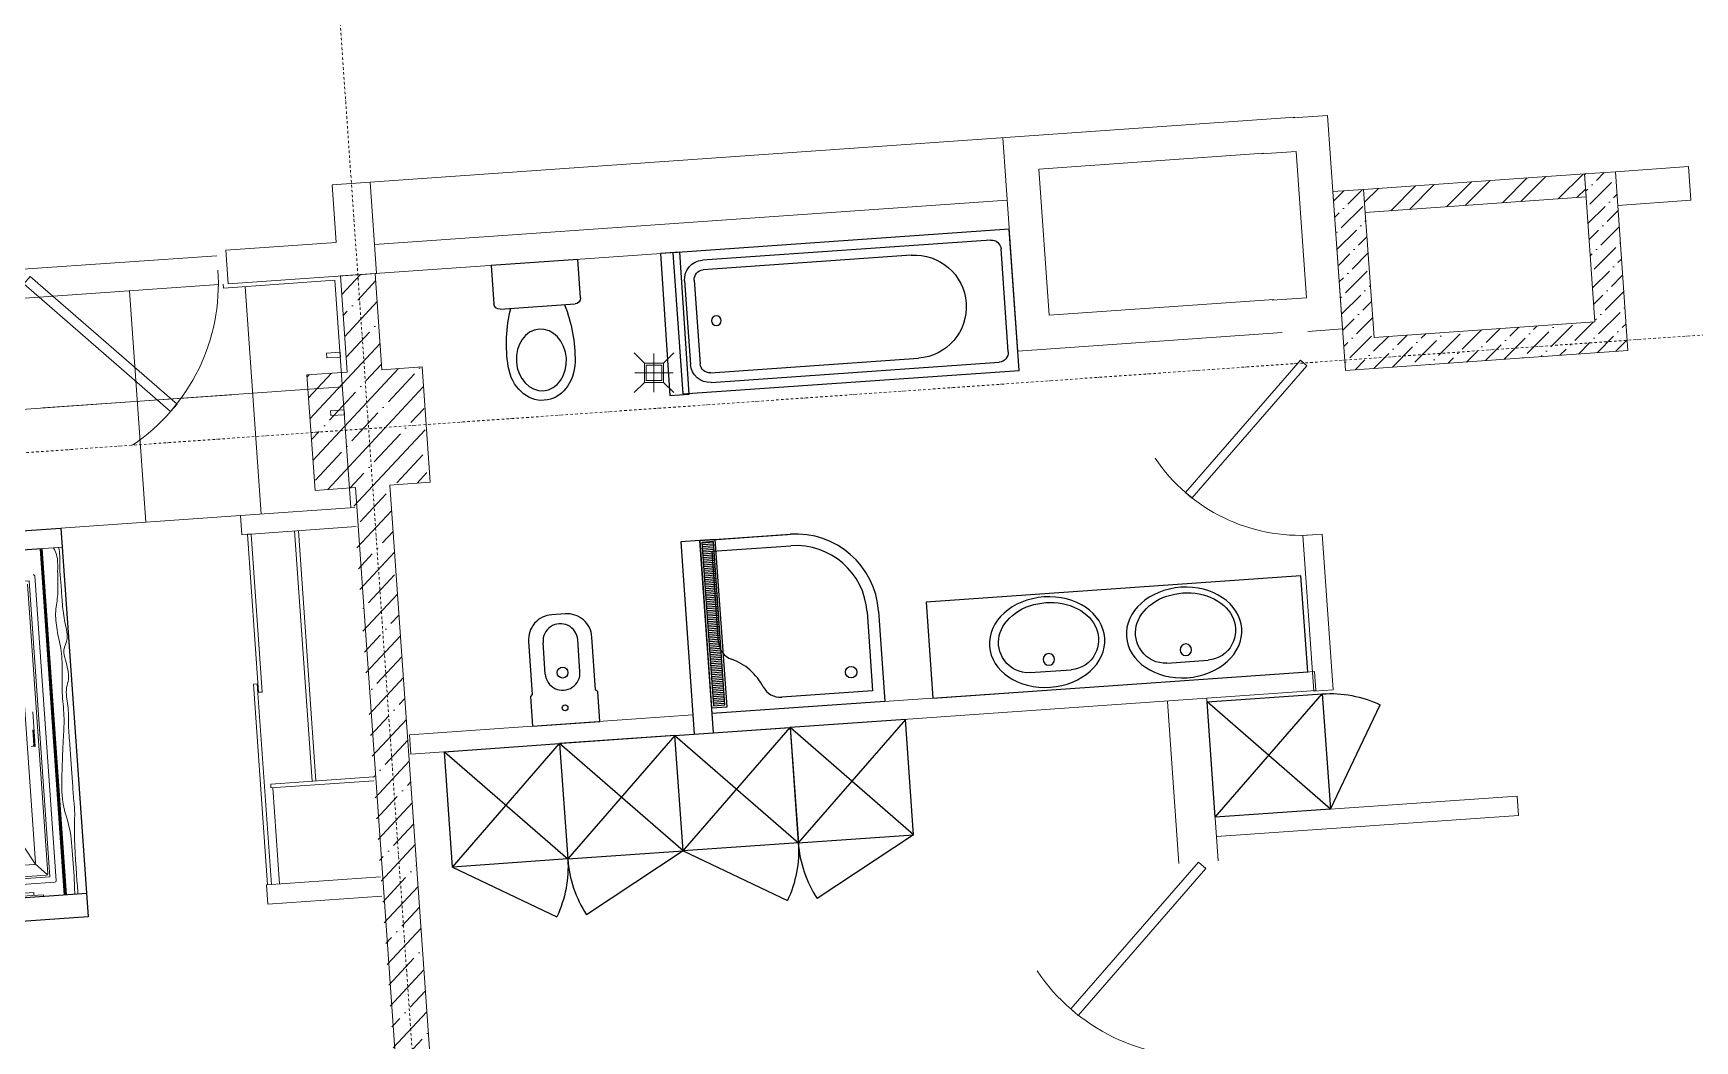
# Model space of a CAD drawing. Header units: millimetres. Extents: x -798 to 124478, y -405 to 121556.
# Drawn here: x 102589 to 111215, y 20770 to 25998 of the extents above; entities that cross this region are included whole.
import ezdxf

# ---------------------------------------------------------------- set-up
doc = ezdxf.new("R2010")
doc.units = ezdxf.units.MM
doc.set_wipeout_variables(frame=1)
doc.linetypes.add('CENTER', pattern=[2, 1.25, -0.25, 0.25, -0.25])
doc.linetypes.add('Strichpunkt', pattern=[25.4, 12.7, -6.35, 0, -6.35])
doc.layers.add('1', color=7, linetype='Continuous')
for name, color, linetype, lineweight in [('A-AXES', 40, 'CENTER', 5), ('A-DOOR', 4, 'Continuous', 18), ('A-Hatch', 253, 'Continuous', 9), ('A-WALL-BRC', 30, 'Continuous', 13), ('A-WALL-BRCK', 5, 'Continuous', 9), ('A-WALL-CONC', 4, 'Continuous', 13), ('A-WALL-GVL', 5, 'Continuous', 13), ('LWA', 9, 'Continuous', 0), ('S-WALL', 5, 'Continuous', 15), ('TC-EQUIPMENT', 251, 'Continuous', 0)]:
    doc.layers.add(name, color=color, linetype=linetype, lineweight=lineweight)
pattern_1 = [(0, (-128611.0993, 13100.188), (2.38125, 4.7625), [0, -4.7625])]
pattern_2 = [(0, (-128611.0993, 13100.1882), (1.5875, 3.175), [0, -3.175])]

# ---------------------------------------------------------------- blocks, each defined once
blk = doc.blocks.new('A$C37A3632C')
at = {"layer": 'TC-EQUIPMENT'}
for p, q in [((52.8, 152.8), (0, 205.7)), ((102.8, 2.8), (102.8, 202.8)), ((152.8, 152.8), (205.7, 205.7)), ((2.8, 102.8), (202.8, 102.8)), ((52.8, 52.8), (0, 0)), ((152.8, 52.8), (205.7, 0))]:
    blk.add_line(p, q, dxfattribs=at)
for points in [[(52.8, 152.8), (52.8, 52.8), (152.8, 52.8), (152.8, 152.8)], [(62.8, 142.8), (62.8, 62.8), (142.8, 62.8), (142.8, 142.8)]]:
    blk.add_lwpolyline(points, close=True, dxfattribs=at)
blk = doc.blocks.new('A$C3CA419DE')
at = {"layer": '1', "ltscale": 10}
blk.add_line((0, 600), (522.4, 895.2), dxfattribs=at)
at = {"layer": '1'}
for p, q in [((0, 600), (600, 0)), ((0, 0), (600, 600))]:
    blk.add_line(p, q, dxfattribs=at)
blk.add_lwpolyline([(600, 0), (600, 600), (0, 600), (0, 0), (600, 0)], dxfattribs=at)
at = {"layer": '1', "ltscale": 10}
blk.add_arc((0, 600), 600, 0, 29.46837, dxfattribs=at)
blk = doc.blocks.new('DU1')
at = {"layer": '1'}
for p, q in [((0, 900), (455.9, 900)), ((0, 0), (0, 900)), ((0, 900), (469.8, 900)), ((64.3, 900), (469.8, 900)), ((60, 840), (469.8, 840)), ((60, 366.6), (60, 840)), ((839.8, 470.1), (840, 60)), ((899.8, 470.2), (900, 0)), ((900, 0), (0, 0)), ((840, 60), (366.6, 60))]:
    blk.add_line(p, q, dxfattribs=at)
blk.add_circle((735.7, 164.3), 30, dxfattribs=at)
for centre, radius, start, end in [((469.8, 470), 430, 0.02044, 90), ((469.8, 470), 370, 0.02044, 90), ((160, 366.6), 100, 180, 246.42182), ((0, 0), 300, 23.57818, 66.42182), ((366.6, 160), 100, 203.57818, 270)]:
    blk.add_arc(centre, radius, start, end, dxfattribs=at)
blk = doc.blocks.new('UNI')
at = {"layer": '1'}
for p, q in [((0, 0), (0, 200)), ((30, 230), (420, 230)), ((450, 200), (450, 0)), ((450, 0), (0, 0))]:
    blk.add_line(p, q, dxfattribs=at)
for centre, radius, start, end in [((822.4, 464.9), 773.9, 175.19793, 197.66733), ((-372.4, 464.9), 773.9, 342.33267, 4.80207), ((30, 200), 30, 90, 180), ((420, 200), 30, 0, 90)]:
    blk.add_arc(centre, radius, start, end, dxfattribs=at)
blk.add_ellipse((225, 507.5), major_axis=(0, 210), ratio=0.832186, start_param=4.817971, end_param=7.7484, dxfattribs=at)
blk.add_ellipse((225, 507.5), major_axis=(0, 160), ratio=0.8125, dxfattribs=at)
blk = doc.blocks.new('BI')
at = {"layer": '1'}
blk.add_line((90.3, -265.5), (90.3, -430.4), dxfattribs=at)
blk.add_lwpolyline([(165, -440), (165, -165), (175, -155), (175, 0), (-175, 0), (-175, -155), (-165, -165), (-165, -440, 0.414214), (-35, -570), (35, -570, 0.414214)], format="xyb", close=True, dxfattribs=at)
for points in [[(90.3, -265.5, 1.000004), (-90.3, -265.5, 1.000004)], [(-90.3, -430.4, 1.000004), (90.3, -430.4, 1.000004)]]:
    blk.add_lwpolyline(points, format="xyb", dxfattribs=at)
blk.add_lwpolyline([(-90.3, -265.5), (-90.3, -430.4)], dxfattribs=at)
for centre, radius in [((0, -83.3), 15), ((0, -266.5), 28)]:
    blk.add_circle(centre, radius, dxfattribs=at)
blk = doc.blocks.new('UM1')
at = {"layer": '1'}
blk.add_line((99.7, 83.2), (-115.1, 83.2), dxfattribs=at)
blk.add_circle((-2.6, 145), 30, dxfattribs=at)
for centre, start, end in [((-115.1, 233.2), 211.18975, 270), ((99.7, 233.2), 270, 328.81025)]:
    blk.add_arc(centre, 150, start, end, dxfattribs=at)
blk.add_ellipse((0, 235), major_axis=(-300, 0), ratio=0.783333, dxfattribs=at)
blk.add_ellipse((-7.7, 240), major_axis=(260, 0), ratio=0.769231, start_param=5.847373, end_param=9.86059, dxfattribs=at)
blk = doc.blocks.new('VANNA')
at = {"layer": '1', "ltscale": 3}
for p, q in [((-217.5, -50), (217.5, -50)), ((-317.5, -1650), (-317.5, -150)), ((-267.5, -1232.5), (-267.5, -150)), ((-217.5, -100), (217.5, -100)), ((267.5, -150), (267.5, -1232.5)), ((317.5, -150), (317.5, -1650)), ((267.5, -1700), (-267.5, -1700))]:
    blk.add_line(p, q, dxfattribs=at)
blk.add_lwpolyline([(-367.5, 0), (367.5, 0), (367.5, -1750), (-367.5, -1750), (-367.5, 0)], dxfattribs=at)
blk.add_circle((0, -200), 25, dxfattribs=at)
for centre, radius, start, end in [((-217.5, -150), 100, 90, 180), ((217.5, -150), 100, 0, 90), ((-217.5, -150), 50, 90, 180), ((217.5, -150), 50, 0, 90), ((0, -1232.5), 267.5, 180, 0), ((-267.5, -1650), 50, 180, 270), ((267.5, -1650), 50, 270, 0)]:
    blk.add_arc(centre, radius, start, end, dxfattribs=at)
blk = doc.blocks.new('DOOR101')
at = {"layer": 'A-DOOR', "ltscale": 4, "transparency": 33554687}
blk.add_lwpolyline([(0, 0), (-714.2, -714.2), (-749.9, -678.5), (-35.7, 35.7)], close=True, dxfattribs=at)
blk.add_arc((0, 0), 1010, 180, 240, dxfattribs=at)
blk = doc.blocks.new('NC Night table')
blk.add_wipeout([(-199.9, -389.9), (-199.9, -10), (-198.9, -5.6), (-197.8, -3.7), (-197, -2.9), (-195.2, -1.5), (-192.3, -0.3), (-189.9, 0), (189.9, 0), (192.7, -0.4), (195.1, -1.4), (197, -2.9), (198.7, -5.2), (199.6, -7.3), (199.9, -10), (199.9, -389.9), (199.8, -391.7), (199, -394.1), (197, -397), (195, -398.5), (191.7, -399.7), (189.9, -399.9), (-189.9, -399.9), (-192, -399.7), (-194.5, -398.8), (-197, -397), (-198.9, -394.4), (-199.7, -392)])
for points in [[(-189.9, 0), (189.9, 0)], [(-199.9, -389.9), (-199.9, -10)], [(199.9, -389.9), (199.9, -10)], [(-189.9, -399.9), (189.9, -399.9)], [(-189.9, -399.9), (189.9, -399.9)]]:
    blk.add_lwpolyline(points)
for centre, start, end in [((-189.9, -10), 90, 180), ((189.9, -10), 0, 90), ((-189.9, -389.9), 180, 270), ((189.9, -389.9), 270, 0)]:
    blk.add_arc(centre, 10, start, end)
blk = doc.blocks.new('*U479')
at = {"transparency": 33554687}
blk.add_wipeout([(-1850, 0), (1950, 0), (1950, -120), (1635.9, -120), (1635.9, -130), (1560.9, -130), (1560.9, -120), (1400, -120), (1415.7, -122.5), (1427.5, -128.2), (1435.4, -134.6), (1442.5, -143.7), (1448, -156), (1450, -170), (1450, -1616.3), (1459.6, -1616.3), (1459.6, -2047.5), (1450, -2047.5), (1450, -2120.8), (1447.8, -2135.5), (1443.4, -2145.7), (1435.4, -2156.2), (1423.9, -2164.8), (1409.4, -2169.9), (1400, -2170.8), (300, -2170.8), (277, -2165.2), (264.6, -2156.2), (258.3, -2148.5), (252.2, -2135.4), (250, -2120.8), (250, -2047.5), (240.4, -2047.5), (240.4, -1616.3), (250, -1616.3), (250, -170), (252, -156.1), (256.2, -145.8), (262.8, -136.6), (264.6, -134.6), (272.2, -128.5), (282.6, -123.1), (294.5, -120.3), (300, -120), (-200, -120), (-185, -122.3), (-173.7, -127.4), (-164.6, -134.6), (-158.7, -141.8), (-154.1, -150.2), (-150, -170), (-150, -1616.3), (-140.4, -1616.3), (-140.4, -2047.5), (-150, -2047.5), (-150, -2120.8), (-151.7, -2133.9), (-156, -2144.5), (-164.6, -2156.2), (-173.1, -2163), (-185.1, -2168.6), (-200, -2170.8), (-1300, -2170.8), (-1313.7, -2168.9), (-1325.1, -2164.1), (-1335.4, -2156.2), (-1342.9, -2146.5), (-1347, -2137.8), (-1350, -2120.8), (-1350, -2047.5), (-1359.6, -2047.5), (-1359.6, -1616.3), (-1350, -1616.3), (-1350, -170), (-1349.4, -162.3), (-1346.1, -150.6), (-1341.5, -142.1), (-1335.4, -134.6), (-1327.6, -128.3), (-1319.2, -123.9), (-1300, -120), (-1460.9, -120), (-1460.9, -130), (-1535.9, -130), (-1535.9, -120), (-1850, -120)], dxfattribs=at)
for p, q in [((-1850, 0), (1950, 0)), ((-1850, 0), (-1850, -120)), ((239.8, 0), (1928.4, 0)), ((1950, -120), (1950, 0)), ((-1850, -120), (1950, -120)), ((1400, -120), (-1376.1, -120)), ((-150, -1616.3), (-150, -170)), ((1450, -1616.3), (1450, -170)), ((-150, -699.1), (-1350, -699.1)), ((1450, -699.1), (250, -699.1))]:
    blk.add_line(p, q, dxfattribs=at)
at = {"color": 1, "transparency": 33554687}
for p, q in [((-1850, -120), (-1756.1, -120)), ((1425.9, -120), (-1499.9, -120)), ((-140.4, -1616.3), (-1359.6, -1616.3)), ((-1359.6, -2047.5), (-1359.6, -1616.3)), ((-140.4, -2047.5), (-140.4, -1616.3)), ((1459.6, -1616.3), (240.4, -1616.3)), ((240.4, -2047.5), (240.4, -1616.3)), ((1459.6, -2047.5), (1459.6, -1616.3)), ((-140.4, -2047.5), (-1359.6, -2047.5)), ((1459.6, -2047.5), (240.4, -2047.5))]:
    blk.add_line(p, q, dxfattribs=at)
at = {"color": 9, "transparency": 33554687}
for p, q in [((-1535.9, -130), (-1535.9, -120)), ((-1460.9, -130), (-1535.9, -130)), ((-1460.9, -120), (-1460.9, -130)), ((1560.9, -120), (1560.9, -130)), ((1560.9, -130), (1635.9, -130)), ((1635.9, -130), (1635.9, -120))]:
    blk.add_line(p, q, dxfattribs=at)
at = {"transparency": 33554687}
for points in [[(-1350, -1616.3), (-1350, -170, -0.414214), (-1300, -120), (-1193.7, -120)], [(250, -1616.3), (250, -170, -0.414214), (300, -120), (406.3, -120)], [(-1350, -2047.5), (-1350, -2120.8, 0.414214), (-1300, -2170.8), (-1193.7, -2170.8)], [(-150, -2047.5), (-150, -2120.8, -0.414214), (-200, -2170.8), (-1193.7, -2170.8)], [(250, -2047.5), (250, -2120.8, 0.414214), (300, -2170.8), (406.3, -2170.8)], [(1450, -2047.5), (1450, -2120.8, -0.414214), (1400, -2170.8), (406.3, -2170.8)]]:
    blk.add_lwpolyline(points, format="xyb", dxfattribs=at)
for centre, radius, start, end in [((-200, -170), 50, 0, 90), ((1400, -170), 50, 0, 90), ((-1287.7, -269.4), 29, 90.06427, 152.43408), ((-1285.1, -249.5), 29, 192.86047, 255.23028), ((-1241.2, -265.1), 53, 152.86536, 192.51756), ((-1322.7, -254.6), 37.9, 322.59625, 20.41572), ((1422.7, -254.6), 37.9, 159.58428, 217.40375), ((1387.7, -269.4), 29, 27.56592, 89.93573), ((1341.2, -265.1), 53, 347.48244, 27.13464), ((1385.1, -249.5), 29, 284.76972, 347.13953), ((-722.9, -1558.9), 865, 48.52621, 83.74267), ((652.5, -2273.4), 1578.8, 59.6604, 85.68076)]:
    blk.add_arc(centre, radius, start, end, dxfattribs=at)
at = {"color": 9, "transparency": 33554687}
for centre, radius, start, end in [((-728.4, -4972.4), 4732.5, 85.20447, 95.24241), ((328.4, -407.2), 1471.4, 173.33743, 188.58886), ((-1822.5, -403.6), 1471.4, 351.41114, 6.66257), ((871.6, -4972.4), 4732.5, 85.20447, 95.24241), ((1928.4, -407.2), 1471.4, 173.33743, 188.58886), ((-222.5, -403.6), 1471.4, 351.41114, 6.66257), ((-1147.8, -1679.3), 1415, 57.91037, 83.52699), ((452.2, -1679.3), 1415, 57.91037, 83.52699), ((-728.4, 4114), 4732.5, 264.75759, 274.79553), ((871.6, 4114), 4732.5, 264.75759, 274.79553)]:
    blk.add_arc(centre, radius, start, end, dxfattribs=at)
at = {"transparency": 33554687}
for points, knots in [([(1530, -120), (1530.4, -124.6), (1530.9, -129.2), (1531.7, -139.3), (1532.1, -144.8), (1532.3, -153.7), (1532.4, -156.9), (1532.3, -163.1), (1532.2, -166.1), (1531.9, -172.1), (1531.6, -175.1), (1530.7, -184.4), (1529.8, -190.7), (1527.1, -202.8), (1525.3, -208.7), (1521.3, -217.8), (1519.5, -221.2), (1515.1, -227.4), (1512.6, -230.2), (1508.3, -233.7), (1506.6, -234.8), (1503.6, -236.5), (1502.3, -237.1), (1500.3, -237.8), (1499.6, -238.1), (1498.3, -238.5), (1497.6, -238.7), (1495.5, -239.2), (1494.2, -239.4), (1490.2, -240.1), (1487.7, -240.4), (1482.7, -240.9), (1480.2, -241.2), (1476.8, -241.8), (1475.8, -242), (1474.1, -242.4), (1473.3, -242.6), (1471.8, -243.1), (1471, -243.3), (1468.8, -244.2), (1467.3, -244.8), (1463.2, -246.7), (1460.6, -248.2), (1455.2, -251), (1452.4, -252.5), (1448.7, -254.2), (1447.8, -254.5), (1446.2, -255.1), (1445.3, -255.5), (1442.8, -256.3), (1441.1, -256.8), (1436, -258.2), (1432.6, -258.9), (1423.3, -260.3), (1417.5, -260.7), (1411.8, -261.1)], [0.408946, 0.408946, 0.408946, 0.408946, 14.893019, 14.893019, 31.538449, 31.538449, 40.753928, 40.753928, 48.699197, 48.699197, 56.644465, 56.644465, 72.535003, 72.535003, 88.42554, 88.42554, 99.093384, 99.093384, 109.761227, 109.761227, 115.432916, 115.432916, 119.531491, 119.531491, 121.526995, 121.526995, 123.5225, 123.5225, 127.513508, 127.513508, 134.907916, 134.907916, 142.302325, 142.302325, 145.600302, 145.600302, 148.209925, 148.209925, 150.819548, 150.819548, 156.038795, 156.038795, 165.123981, 165.123981, 174.209168, 174.209168, 176.741836, 176.741836, 179.274504, 179.274504, 184.33984, 184.33984, 194.470511, 194.470511, 211.322731, 211.322731, 211.322731, 211.322731]), ([(1526, -120), (1527.4, -134.8), (1531.1, -172.8), (1518.1, -238.4), (1470.9, -235.7), (1445.9, -253.9), (1424.9, -256.2), (1413.2, -257)], [0, 0, 0, 0, 46.823747, 120.081065, 147.046858, 175.246216, 209.640454, 209.640454, 209.640454, 209.640454])]:
    blk.add_open_spline(points, degree=3, knots=knots, dxfattribs=at)
at = {"transparency": 33554687, "xscale": -1}
blk.add_blockref('NC Night table', (-1626, -191.8), dxfattribs=at)
at = {"transparency": 33554687}
h = blk.add_hatch(dxfattribs=at)
h.set_pattern_fill('DOTS', color=9, scale=2, style=0)
h.set_pattern_definition(pattern_2)
h.paths.add_polyline_path([(-1688, -212.4, -0.205293), (-1673.4, -178.6), (-1703.3, -147.2, 0.205293), (-1731.2, -212.4, 0.349325), (-1661.4, -300.1), (-1651.7, -258, -0.349325)])
h = blk.add_hatch(dxfattribs=at)
h.set_pattern_fill('DOTS', color=9, scale=3, style=0)
h.set_pattern_definition(pattern_1)
h.paths.add_polyline_path([(-1703.3, -147.2), (-1673.4, -178.6, -0.227785), (-1634.9, -166.1), (-1629.9, -123.1, 0.225319)])
h = blk.add_hatch(dxfattribs=at)
h.set_pattern_fill('DOTS', color=9, scale=2, style=0)
h.set_pattern_definition(pattern_2)
h.paths.add_polyline_path([(-1629.9, -123.1), (-1634.9, -166.1, -0.37521), (-1594.5, -212.4, -0.229255), (-1612.2, -249.1), (-1586, -283.5, 0.231726), (-1551.2, -212.4, 0.377888)])
h = blk.add_hatch(dxfattribs=at)
h.set_pattern_fill('DOTS', color=9, scale=3, style=0)
h.set_pattern_definition(pattern_1)
h.paths.add_polyline_path([(-1612.2, -249.1, -0.227785), (-1651.7, -258), (-1661.4, -300.1, 0.225319), (-1586, -283.5)])
at = {"color": 1, "transparency": 33554687}
for points in [[(-1641.2, -212.4), (-1665.1, -172.2)], [(-1664.8, -252.8), (-1641.2, -212.4)], [(-1641.2, -212.4), (-1594.5, -212.4)]]:
    blk.add_lwpolyline(points, dxfattribs=at)
for radius in [90, 90, 46.7, 19.4]:
    blk.add_circle((-1641.2, -212.4), radius, dxfattribs=at)
at = {"transparency": 33554687}
for points, knots in [([(-1430, -120), (-1430.4, -124.6), (-1430.9, -129.2), (-1431.7, -139.3), (-1432.1, -144.8), (-1432.3, -153.7), (-1432.4, -156.9), (-1432.3, -163.1), (-1432.2, -166.1), (-1431.9, -172.1), (-1431.6, -175.1), (-1430.7, -184.4), (-1429.8, -190.7), (-1427.1, -202.8), (-1425.3, -208.7), (-1421.3, -217.8), (-1419.5, -221.2), (-1415.1, -227.4), (-1412.6, -230.2), (-1408.3, -233.7), (-1406.6, -234.8), (-1403.6, -236.5), (-1402.3, -237.1), (-1400.3, -237.8), (-1399.6, -238.1), (-1398.3, -238.5), (-1397.6, -238.7), (-1395.5, -239.2), (-1394.2, -239.4), (-1390.2, -240.1), (-1387.7, -240.4), (-1382.7, -240.9), (-1380.2, -241.2), (-1376.8, -241.8), (-1375.8, -242), (-1374.1, -242.4), (-1373.3, -242.6), (-1371.8, -243.1), (-1371, -243.3), (-1368.8, -244.2), (-1367.3, -244.8), (-1363.2, -246.7), (-1360.6, -248.2), (-1355.2, -251), (-1352.4, -252.5), (-1348.7, -254.2), (-1347.8, -254.5), (-1346.2, -255.1), (-1345.3, -255.5), (-1342.8, -256.3), (-1341.1, -256.8), (-1336, -258.2), (-1332.6, -258.9), (-1323.3, -260.3), (-1317.5, -260.7), (-1311.8, -261.1)], [0.408946, 0.408946, 0.408946, 0.408946, 14.893019, 14.893019, 31.538449, 31.538449, 40.753928, 40.753928, 48.699197, 48.699197, 56.644465, 56.644465, 72.535003, 72.535003, 88.42554, 88.42554, 99.093384, 99.093384, 109.761227, 109.761227, 115.432916, 115.432916, 119.531491, 119.531491, 121.526995, 121.526995, 123.5225, 123.5225, 127.513508, 127.513508, 134.907916, 134.907916, 142.302325, 142.302325, 145.600302, 145.600302, 148.209925, 148.209925, 150.819548, 150.819548, 156.038795, 156.038795, 165.123981, 165.123981, 174.209168, 174.209168, 176.741836, 176.741836, 179.274504, 179.274504, 184.33984, 184.33984, 194.470511, 194.470511, 211.322731, 211.322731, 211.322731, 211.322731]), ([(-1426, -120), (-1426.4, -124.7), (-1426.9, -129.5), (-1427.6, -138.2), (-1427.9, -142.1), (-1428.2, -149.6), (-1428.3, -153.3), (-1428.3, -159.8), (-1428.3, -162.5), (-1428.1, -168.2), (-1427.9, -171.1), (-1427.5, -176.9), (-1427.2, -179.9), (-1425.7, -191), (-1424.1, -199.1), (-1419.1, -213.9), (-1415.7, -220.5), (-1409.9, -227), (-1408.5, -228.4), (-1405.6, -230.7), (-1404.1, -231.6), (-1401.6, -233), (-1400.6, -233.4), (-1397.5, -234.6), (-1395.2, -235.2), (-1391, -235.9), (-1389.1, -236.2), (-1385.2, -236.6), (-1383.3, -236.8), (-1379.3, -237.3), (-1377.4, -237.6), (-1374.5, -238.2), (-1373.6, -238.4), (-1371.8, -238.9), (-1370.9, -239.2), (-1369.1, -239.8), (-1368.2, -240.1), (-1364.9, -241.4), (-1362.5, -242.6), (-1357.9, -245.1), (-1355.5, -246.3), (-1350.9, -248.8), (-1348.5, -249.9), (-1343.7, -251.8), (-1341.2, -252.7), (-1336.2, -254), (-1333.6, -254.6), (-1324.7, -256.1), (-1318.3, -256.7), (-1311.7, -257.1), (-1311.6, -257.1), (-1311.5, -257.1)], [0, 0, 0, 0, 14.994783, 14.994783, 27.011933, 27.011933, 37.761453, 37.761453, 45.515298, 45.515298, 53.269144, 53.269144, 61.022989, 61.022989, 82.389762, 82.389762, 103.756534, 103.756534, 110.162663, 110.162663, 115.905696, 115.905696, 119.508232, 119.508232, 126.713306, 126.713306, 132.501218, 132.501218, 138.28913, 138.28913, 144.077042, 144.077042, 146.875499, 146.875499, 149.673956, 149.673956, 152.472413, 152.472413, 160.360941, 160.360941, 168.249469, 168.249469, 176.137996, 176.137996, 184.026524, 184.026524, 191.915051, 191.915051, 211.08036, 211.08036, 211.322731, 211.322731, 211.322731, 211.322731])]:
    blk.add_open_spline(points, degree=3, knots=knots, dxfattribs=at)
blk.add_blockref('NC Night table', (1726.1, -191.8), dxfattribs=at)
at = {"color": 1, "transparency": 33554687}
blk.add_wipeout([(-1610.5, -382.8), (-1445.9, -382.8), (-1445.9, -564.2), (-1610.5, -564.2)], dxfattribs=at)
at = {"transparency": 33554687}
h = blk.add_hatch(dxfattribs=at)
h.set_pattern_fill('DOTS', color=9, scale=2, style=0)
h.set_pattern_definition(pattern_2)
h.paths.add_polyline_path([(1729.9, -123.1), (1734.9, -166.1, 0.37521), (1694.5, -212.4, 0.229255), (1712.2, -249.1), (1686, -283.5, -0.231726), (1651.2, -212.4, -0.377888)])
h = blk.add_hatch(dxfattribs=at)
h.set_pattern_fill('DOTS', color=9, scale=3, style=0)
h.set_pattern_definition(pattern_1)
h.paths.add_polyline_path([(1803.3, -147.2), (1773.4, -178.6, 0.227785), (1734.9, -166.1), (1729.9, -123.1, -0.225319)])
h = blk.add_hatch(dxfattribs=at)
h.set_pattern_fill('DOTS', color=9, scale=2, style=0)
h.set_pattern_definition(pattern_2)
h.paths.add_polyline_path([(1788, -212.4, 0.205293), (1773.4, -178.6), (1803.3, -147.2, -0.205293), (1831.2, -212.4, -0.349325), (1761.4, -300.1), (1751.7, -258, 0.349325)])
h = blk.add_hatch(dxfattribs=at)
h.set_pattern_fill('DOTS', color=9, scale=3, style=0)
h.set_pattern_definition(pattern_1)
h.paths.add_polyline_path([(1712.2, -249.1, 0.227785), (1751.7, -258), (1761.4, -300.1, -0.225319), (1686, -283.5)])
at = {"color": 1, "transparency": 33554687}
blk.add_line((-1537.6, -427.8), (-1455.5, -427.8), dxfattribs=at)
for points in [[(1741.2, -212.4), (1765.1, -172.2)], [(1741.2, -212.4), (1694.5, -212.4)], [(1764.8, -252.8), (1741.2, -212.4)], [(-1587.7, -437.2), (-1600.4, -437.2), (-1600.4, -385.7), (-1546.6, -385.7), (-1546.6, -437.2), (-1559.7, -437.2)], [(-1587.7, -432.6), (-1596.8, -432.6), (-1596.8, -391.9), (-1551.1, -391.9), (-1551.1, -432.6), (-1559.7, -432.6)], [(-1559.7, -514.8), (-1550.6, -514.8), (-1550.6, -555.5), (-1596.3, -555.5), (-1596.3, -514.8), (-1587.7, -514.8)]]:
    blk.add_lwpolyline(points, dxfattribs=at)
for points in [[(-1610.5, -382.8), (-1445.9, -382.8), (-1445.9, -564.2), (-1610.5, -564.2)], [(-1587.7, -400.9), (-1559.7, -400.9), (-1559.7, -546.5), (-1587.7, -546.5)], [(-1537.6, -409.8), (-1455.5, -409.8), (-1455.5, -445.9), (-1537.6, -445.9)], [(-1514.5, -491.6), (-1477.8, -491.6), (-1477.8, -546.1), (-1514.5, -546.1)]]:
    blk.add_lwpolyline(points, close=True, dxfattribs=at)
for radius in [90, 90, 46.7, 19.4]:
    blk.add_circle((1741.2, -212.4), radius, dxfattribs=at)
blk = doc.blocks.new('A$C5AFB0490')
at = {"transparency": 33554687}
for p, q in [((2620.6, 3024.4), (1678.6, 3024.4)), ((2620.6, 1003.1), (2620.6, 3024.4)), ((2620.6, 2904.4), (1678.6, 2904.4)), ((2515.2, 1103.1), (2090.1, 1103.1)), ((2190.1, 1003.1), (2620.6, 1003.1))]:
    blk.add_line(p, q, dxfattribs=at)
at = {"color": 9, "transparency": 33554687}
blk.add_line((2515.2, 1103.1), (2515.2, 2904.4), dxfattribs=at)
at = {"layer": 'TC-EQUIPMENT', "transparency": 33554687}
for p, q in [((3555.2, 3024.4), (4150, 3024.4)), ((2505.2, 1103.1), (2505.2, 2904.4)), ((2505.2, 1103.1), (2505.2, 2904.4)), ((2510.2, 1103.1), (2510.2, 2904.4)), ((3555.2, 2924.4), (4150, 2924.4)), ((3624.2, 2424.4), (3624.2, 2924.4)), ((2460.6, 2834.4), (1774.6, 2834.4)), ((1814.6, 2794.4), (2420.6, 2794.4)), ((2425.6, 2792.4), (2365.6, 2732.4)), ((2427.6, 1281.4), (2427.6, 2787.4)), ((2467.6, 1241.4), (2467.6, 2827.4)), ((1874.6, 2734.4), (2360.6, 2734.4)), ((2365.6, 2732.4), (2315, 2640.8)), ((2367.6, 1310.8), (2367.6, 2727.4)), ((3614.2, 2424.4), (4150, 2424.4)), ((3614.2, 2404.4), (3614.2, 2424.4)), ((3614.2, 2404.4), (4150, 2404.4)), ((3830, 2404.4), (3830, 1103.1)), ((3850, 2404.4), (3850, 1103.1)), ((2387, 2124.4), (2408.3, 2124.4)), ((2399.1, 2116.4), (2399.1, 2119.2)), ((2404, 2119.2), (2399.1, 2119.2)), ((2399.1, 2116.4), (2402.3, 2116.4)), ((2402.3, 2037.2), (2402.3, 2116.4)), ((2404, 2037.2), (2404, 2119.2)), ((2408.3, 2124.4), (2408.3, 1944.4)), ((1678.6, 1103.1), (2620.6, 1103.1)), ((3555.2, 1103.1), (4150, 1103.1)), ((2620.6, 1003.1), (3555.2, 1003.1)), ((3062.9, 1003.1), (3062.9, -200)), ((3555.2, 1003.1), (4150, 1003.1)), ((3662.9, 1003.1), (3662.9, -180)), ((4130, -180), (4130, 1003.1)), ((2190.1, 374.9), (4130, 374.9)), ((2570.6, 374.9), (3555.2, 374.9)), ((2517.3, -200), (3527.3, -200)), ((3550, -200), (3550, -180)), ((3550, -180), (4130, -180)), ((3527.3, -350), (2517.3, -350))]:
    blk.add_line(p, q, dxfattribs=at)
for points in [[(3555.2, 3024.4), (3555.2, 2924.4)], [(2397.6, 2904.4), (2397.6, 2894.4), (2227.6, 2894.4), (2227.6, 2904.4)], [(2347.6, 2894.4), (2347.6, 2879.4), (2277.6, 2879.4), (2277.6, 2894.4)], [(3555.2, 1103.1), (3555.2, 1003.1)]]:
    blk.add_lwpolyline(points, dxfattribs=at)
for points in [[(3581.5, 1880.3), (3581.5, 2924.4), (3561.5, 2924.4), (3561.5, 1880.3)], [(1797.6, 2804.4), (1797.6, 1264.4), (2437.6, 1264.4), (2437.6, 2804.4)], [(3604.2, 1103.1), (3604.2, 1924.8), (3584.2, 1924.8), (3584.2, 1103.1)], [(4059.9, 494.3), (4130, 494.3), (4130, 519.3), (4059.9, 519.3)], [(4059.9, 194.3), (4130, 194.3), (4130, 219.3), (4059.9, 219.3)]]:
    blk.add_lwpolyline(points, close=True, dxfattribs=at)
for centre, start, end in [((2420.6, 2787.4), 0, 90), ((2460.6, 2827.4), 0, 90), ((2360.6, 2727.4), 0, 90), ((2460.6, 1241.4), 270, 0)]:
    blk.add_arc(centre, 7, start, end, dxfattribs=at)
for points, knots in [([(2575.8, 1103.1), (2581.1, 1114.5), (2596.4, 1152.2), (2584.7, 1236.6), (2587.2, 1334.6), (2558.8, 1434.4), (2561.5, 1530), (2580.1, 1630.7), (2577.3, 1745.8), (2564.5, 1866.2), (2572.4, 1987.9), (2556.5, 2088), (2547.5, 2175), (2538.9, 2256.6), (2530.4, 2338), (2529.6, 2414.6), (2538.3, 2487.4), (2569.3, 2571.2), (2561.7, 2853.2), (2559.9, 2904.4)], [130.789624, 130.789624, 130.789624, 130.789624, 168.16012, 253.802929, 376.421741, 463.606115, 561.483644, 660.123764, 770.235956, 905.064759, 1023.33347, 1134.124081, 1207.984505, 1285.89946, 1380.053106, 1453.461253, 1515.176741, 1599.254476, 1717.222041, 1717.222041, 1717.222041, 1717.222041]), ([(2602.1, 1103.1), (2605, 1117), (2605.6, 1153.8), (2598.8, 1215.1), (2601.3, 1291.5), (2600.2, 1377), (2601.8, 1457.9), (2613, 1524.6), (2618.5, 1583.3), (2585.2, 1631.7), (2596.7, 1687.7), (2605.7, 1737.9), (2609.4, 1787.7), (2582.5, 1846.7), (2597.7, 1928.3), (2585.8, 2028), (2589.2, 2131.6), (2588.2, 2232.1), (2588.7, 2327.3), (2587.7, 2411.5), (2590.7, 2490.7), (2575.9, 2582), (2576.2, 2836.2), (2576.2, 2891.8), (2576.2, 2904.4)], [109.501433, 109.501433, 109.501433, 109.501433, 152.322748, 217.701907, 295.188256, 380.831065, 474.719115, 536.434544, 585.373309, 646.004611, 699.17838, 748.792999, 801.809965, 844.390021, 938.18935, 1040.22671, 1146.260701, 1248.216431, 1342.015701, 1431.73677, 1501.066658, 1578.981671, 1708.055911, 1745.911856, 1745.911856, 1745.911856, 1745.911856])]:
    blk.add_open_spline(points, degree=3, knots=knots, dxfattribs=at)
at = {"layer": 'A-DOOR', "transparency": 33554687, "rotation": 180.0000000000157}
blk.add_blockref('DOOR101', (2517.3, -275), dxfattribs=at)
at = {"layer": 'LWA', "color": 0, "transparency": 33554687, "xscale": -1, "rotation": 90}
blk.add_blockref('*U479', (206.3, 5256.7), dxfattribs=at)
blk = doc.blocks.new('A$C32291382')
at = {"xscale": -0.9999999999999997, "rotation": 179.9999999987534}
blk.add_blockref('A$C5AFB0490', (-4250.3, -450), dxfattribs=at)
blk = doc.blocks.new('DOOR19')
blk.add_lwpolyline([(0, 0), (-0.7071, 0.7071), (-0.7425, 0.6718), (-0.0354, -0.0354)], close=True)
blk.add_arc((0, 0), 1, 120, 180)
blk = doc.blocks.new('оси 2')
at = {"layer": 'A-AXES', "linetype": 'Strichpunkt', "transparency": 33554687}
for p, q in [((2262920.6, -2397857), (2264890.4, -2425943.9)), ((2262920.6, -2397857), (2264890.4, -2425943.9)), ((2276409.2, -2408790.1), (2166156.9, -2416522.4))]:
    blk.add_line(p, q, dxfattribs=at)

msp = doc.modelspace()

# ---------------------------------------------------------------- hatches: boundary and pattern name
h = msp.add_hatch()
h.set_pattern_fill('LINE', color=9, scale=3, angle=-175.98826)
h.set_pattern_definition([(184.011738, (128613.377, 38456.18), (0.666377, -9.5016613), [])])
h.paths.add_polyline_path([(106120.5, 22507.9), (106180.4, 22512.1), (106120.9, 23360.1), (106061.1, 23355.9)])
at = {"layer": 'A-Hatch', "lineweight": 5}
h = msp.add_hatch(dxfattribs=at)
h.set_pattern_fill('ANSI36', color=256, scale=20, style=0)
h.set_pattern_definition([(45, (475010.69, 1952.72), (33.67596, 123.478522), [158.75, -31.75, 0, -31.75])])
h.paths.add_polyline_path([(110643.3, 25267.7), (110802.9, 25278.9), (110868, 24351.2), (109401.5, 24248.3), (109336.5, 25176), (109496.1, 25187.2), (109550, 24419.1), (110697.1, 24499.6)])
h = msp.add_hatch(dxfattribs=at)
h.set_pattern_fill('ANSI32', color=256, scale=20, style=0)
h.set_pattern_definition([(45, (165222.34, -168270.34), (-134.70384, 134.70384), []), (45, (165312.14, -168270.34), (-134.70384, 134.70384), [])])
h.paths.add_polyline_path([(110643.3, 25267.7), (110651.7, 25148), (109504.5, 25067.5), (109496.1, 25187.2)])

# ---------------------------------------------------------------- linework, layer by layer
at = {"color": 9}
for points in [[(106111.3, 22497.3), (106191.1, 22502.9), (106130.2, 23370.7), (106050.4, 23365.1)], [(106120.5, 22507.9), (106180.4, 22512.1), (106120.9, 23360.1), (106061.1, 23355.9)]]:
    msp.add_lwpolyline(points, close=True, dxfattribs=at)
at = {"layer": '1'}
for points in [[(105895.1, 24118.4), (105994.8, 24125.4), (105945.5, 24861.5), (105845.7, 24854.5)], [(106020.6, 22360.6), (106120.4, 22367.6), (106050.4, 23365.1), (105950.7, 23358.1)], [(109205.8, 22684.2), (109170.8, 23183), (107224.9, 23046.5), (107259.9, 22547.7), (109205.8, 22684.2)]]:
    msp.add_lwpolyline(points, close=True, dxfattribs=at)
at = {"layer": 'A-WALL-BRCK', "ltscale": 5, "transparency": 33554687}
for p, q in [((109139.3, 25561.6), (104141.5, 25211.1)), ((109386.5, 24463.1), (109308.8, 25570.4)), ((107700.9, 24348), (107623.2, 25455.3)), ((108977, 25374.8), (107810, 25293)), ((109199.7, 24625.4), (109146.5, 25383.6)), ((109199.7, 24625.4), (109146.5, 25383.6)), ((107863.2, 24534.8), (107810, 25293)), ((111182.2, 25305.5), (110802.9, 25278.9)), ((111182.2, 25305.5), (111194.4, 25130.9)), ((111194.4, 25130.9), (110815.1, 25104.3)), ((109030.1, 24616.7), (107863.2, 24534.8)), ((109072.3, 24444.2), (107700.9, 24348)), ((108477.3, 22529.8), (108536.2, 21690)), ((108681.8, 22544.1), (108740.7, 21704.3))]:
    msp.add_line(p, q, dxfattribs=at)
for points in [[(109308.8, 25570.4), (109129.5, 25557.8)], [(109146.5, 25383.6), (108967.2, 25371)], [(109020.4, 24612.9), (109199.7, 24625.4)], [(109207.2, 24450.5), (109386.5, 24463.1)]]:
    msp.add_lwpolyline(points, dxfattribs=at)
for points in [[(109336.5, 25176), (109401.5, 24248.3), (110867.9, 24351.2), (110802.9, 25278.9), (110643.3, 25267.7), (110697.1, 24499.6), (109550, 24419.1), (109496.1, 25187.2)], [(109496.1, 25187.2), (110643.3, 25267.7), (110651.7, 25148), (109504.5, 25067.5)]]:
    msp.add_lwpolyline(points, close=True, dxfattribs=at)
at = {"layer": 'A-WALL-GVL'}
for p, q in [((108724.9, 21929.3), (110293.3, 22039.3)), ((110293.3, 22039.3), (110300.3, 21939.6)), ((108731.9, 21829.6), (110300.3, 21939.6))]:
    msp.add_line(p, q, dxfattribs=at)
for points in [[(109337.6, 22590.1), (109237.9, 22583.1), (109181.2, 23390.8), (109281, 23397.8)], [(109240.7, 22686.7), (106113.4, 22467.3), (106120.4, 22367.6), (109247.7, 22586.9)], [(106013.6, 22460.3), (104542.2, 22357.1), (104549.2, 22257.4), (106020.6, 22360.6)]]:
    msp.add_lwpolyline(points, close=True, dxfattribs=at)

# ---------------------------------------------------------------- block references
at = {"layer": '1', "extrusion": (0, 0, -1)}
for name, p, zscale, rotation in [('VANNA', (-105936.4, 24492.4), -1, 265.9882622102213), ('UNI', (-104967.4, 24792.9), -0.9999999999999997, 175.9882622102212), ('UM1', (-108580.5, 22653.8), -1, 355.9882622102213), ('UM1', (-107869.4, 22603.9), -1, 355.9882622102213), ('A$C3CA419DE', (-105920.9, 22353.6), -0.9999999999999997, 175.9882622102212), ('A$C3CA419DE', (-104723.8, 22269.6), -0.9999999999999997, 175.9882622102212)]:
    msp.add_blockref(name, p, dxfattribs=dict(at, zscale=zscale, rotation=rotation))
at = {"layer": '1'}
for name, p, rotation in [('DU1', (106113.4, 22467.3), 4.011737789778724), ('BI', (105356.2, 22414.2), 184.0117377897788), ('A$C3CA419DE', (107117.9, 22437.5), 184.0117377897788), ('A$C3CA419DE', (105920.9, 22353.6), 184.0117377897788)]:
    msp.add_blockref(name, p, dxfattribs=dict(at, rotation=rotation))
at = {"layer": '1', "xscale": -1, "rotation": 274.0117361561859}
msp.add_blockref('A$C3CA419DE', (108724.9, 21929.3), dxfattribs=at)
at = {"layer": 'A-WALL-BRC', "extrusion": (0, 0, -1), "zscale": -1, "rotation": 85.9882622102212}
msp.add_blockref('DOOR101', (-108638.4, 21697.2), dxfattribs=at)
at = {"layer": 'A-WALL-CONC', "ltscale": 4, "xscale": 909.9999999990717, "yscale": 909.9999999990717, "zscale": 909.9999999990717, "rotation": 94.01173778158403}
msp.add_blockref('DOOR19', (109167.5, 24302.1), dxfattribs=at)
at = {"layer": 'TC-EQUIPMENT'}
msp.add_blockref('A$C37A3632C', (105709.2, 24133), dxfattribs=at)

# ---------------------------------------------------------------- next in the draw order: block references
at = {"layer": '1', "rotation": 4.011737791098464}
msp.add_blockref('A$C32291382', (104257, 24993.7), dxfattribs=at)

# ---------------------------------------------------------------- next in the draw order: hatches: boundary and pattern name
at = {"layer": 'A-Hatch'}
h = msp.add_hatch(dxfattribs=at)
h.set_pattern_fill('ANSI35', color=256, scale=25, angle=-177.93393, style=0)
h.set_pattern_definition([(227.066067, (-4777.97, -647634.04), (116.227165, -108.13329), []), (227.066067, (-4890.15, -647638.09), (116.227165, -108.13329), [198.4375, -39.6875, 0, -39.6875])])
h.paths.add_polyline_path([(104608.8, 24266.4), (104635.8, 23666.8), (104441.3, 23653.2), (104812.1, 18366.2), (105021.6, 18380.9), (105063.6, 17782.3), (104854.1, 17767.6), (105003, 15643.8), (105604.5, 15678.7), (105615.8, 15479.1), (103958.6, 15382.9), (103947, 15582.5), (104823.3, 15633.4), (104674.5, 17755), (104465, 17740.4), (104423, 18338.9), (104632.5, 18353.6), (104246.8, 23639.5), (104052.3, 23625.9), (104010.3, 24224.4), (104219.8, 24239.1), (104184.8, 24738.1), (104364.3, 24750.7), (104399.3, 24251.7)])

# ---------------------------------------------------------------- next in the draw order: linework, layer by layer
at = {"layer": 'A-WALL-BRCK', "ltscale": 5, "transparency": 33554687}
for p, q in [((104141.5, 25211.1), (104162.5, 24911.8)), ((104372.2, 24751.1), (104338.9, 25225)), ((107645.9, 25131.1), (104361.7, 24900.7)), ((107656.4, 24981.5), (104364.3, 24750.6)), ((103589.1, 24871.6), (104162.5, 24911.8)), ((103589.1, 24871.6), (103601.3, 24697.1)), ((103601.3, 24697.1), (104372.2, 24751.1))]:
    msp.add_line(p, q, dxfattribs=at)
at = {"layer": 'S-WALL', "ltscale": 200}
for p, q in [((104219.8, 24239.1), (104010.3, 24224.4)), ((104608.8, 24266.4), (104399.3, 24251.7)), ((104650.8, 23667.9), (104608.8, 24266.4)), ((104010.3, 24224.4), (104052.3, 23625.9)), ((104052.3, 23625.9), (104261.8, 23640.6)), ((104441.3, 23653.2), (104650.8, 23667.9))]:
    msp.add_line(p, q, dxfattribs=at)
for points in [[(104219.8, 24239.1), (104184.8, 24738.1), (104364.3, 24750.7), (104399.3, 24251.7)], [(104632.5, 18353.6), (104261.8, 23640.6)], [(104441.3, 23653.2), (104812.1, 18366.2)]]:
    msp.add_lwpolyline(points, dxfattribs=at)

# ---------------------------------------------------------------- next in the draw order: block references
msp.add_blockref('оси 2', (-2159419.1, 2433624.2))

doc.saveas('drawing.dxf')
